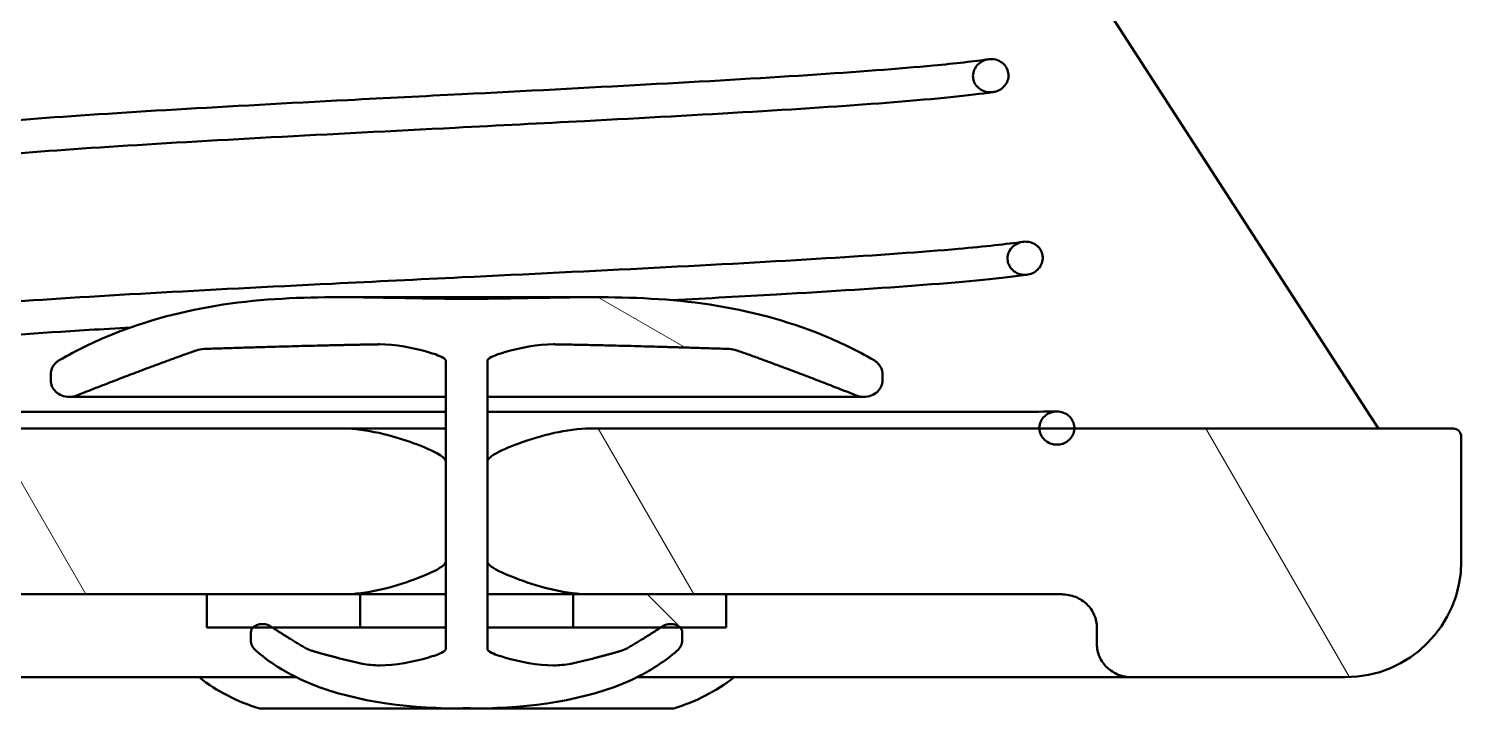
# Model space of a CAD drawing. Header units: millimetres. Extents: x -232 to 1390, y -69 to 653.
# Drawn here: x 451.97 to 460.62, y 104.88 to 108.98 of the extents above; entities that cross this region are included whole.
import ezdxf

# ---------------------------------------------------------------- set-up
doc = ezdxf.new("R2010")
doc.units = ezdxf.units.MM
doc.layers.add('Видимый контур (ГОСТ)', color=7, linetype='Continuous', lineweight=50)
doc.layers.add('Штриховка (ГОСТ)', color=7, linetype='Continuous', lineweight=18)

msp = doc.modelspace()

# ---------------------------------------------------------------- hatches: boundary and pattern name
at = {"layer": 'Штриховка (ГОСТ)'}
h = msp.add_hatch(dxfattribs=at)
h.set_pattern_fill('ANSI31', color=256, scale=25.4, angle=75.00018, style=0)
h.set_pattern_definition([(120.0002, (0, 0), (-2.749626, -1.587508), [])])
edge = h.paths.add_edge_path()
edge.add_spline(control_points=[(455.3609, 156.5663), (455.2223, 156.5663), (455.0612, 156.525), (454.8804, 156.4576), (454.8195, 156.4342), (454.7644, 156.3987), (454.7535, 156.3909), (454.745, 156.3795), (454.7432, 156.3764), (454.7414, 156.3714), (454.7409, 156.3686), (454.7409, 156.3663)], knot_values=[0.040851, 0.040851, 0.040851, 0.040851, 0.082434, 0.082434, 0.098742, 0.098742, 0.102103, 0.102103, 0.102998, 0.102998, 0.103698, 0.103698, 0.103698, 0.103698], degree=3, periodic=0)
edge.add_line((454.7409, 156.3663), (454.7409, 155.7663))
edge.add_spline(control_points=[(454.7409, 155.7663), (454.7409, 155.764), (454.7414, 155.7612), (454.7432, 155.7562), (454.745, 155.7531), (454.7535, 155.7417), (454.7644, 155.7339), (454.8195, 155.6984), (454.8804, 155.675), (455.0612, 155.6076), (455.2223, 155.5663), (455.3609, 155.5663)], knot_values=[-0.103698, -0.103698, -0.103698, -0.103698, -0.102998, -0.102998, -0.102103, -0.102103, -0.098742, -0.098742, -0.082434, -0.082434, -0.040851, -0.040851, -0.040851, -0.040851], degree=3, periodic=0)
edge.add_line((455.3609, 155.5663), (460.5655, 155.5663))
edge.add_ellipse((460.5655, 155.6163), major_axis=(0.05, 0), ratio=1, start_angle=270, end_angle=360)
edge.add_line((460.6155, 155.6163), (460.6155, 156.3663))
edge.add_ellipse((459.9155, 156.3663), major_axis=(0, 0.7), ratio=1, start_angle=270, end_angle=360)
edge.add_line((459.9155, 157.0663), (458.6271, 157.0663))
edge.add_spline(control_points=[(458.6271, 157.0663), (458.6009, 157.0663), (458.5699, 157.0603), (458.5218, 157.041), (458.4958, 157.0243), (458.4595, 156.989), (458.4424, 156.9644), (458.4231, 156.9191), (458.4172, 156.8906), (458.4172, 156.8663)], knot_values=[0.03029, 0.03029, 0.03029, 0.03029, 0.038164, 0.038164, 0.04587, 0.04587, 0.053351, 0.053351, 0.06064, 0.06064, 0.06064, 0.06064], degree=3, periodic=0)
edge.add_line((458.4172, 156.8663), (458.4172, 156.7663))
edge.add_spline(control_points=[(458.4172, 156.7663), (458.4172, 156.742), (458.4113, 156.7135), (458.392, 156.6683), (458.375, 156.6437), (458.3386, 156.6085), (458.3126, 156.5918), (458.2641, 156.5723), (458.2328, 156.5663), (458.2063, 156.5663)], knot_values=[0, 0, 0, 0, 0.007281, 0.007281, 0.014754, 0.014754, 0.022481, 0.022481, 0.030438, 0.030438, 0.030438, 0.030438], degree=3, periodic=0)
edge.add_line((458.2063, 156.5663), (455.3609, 156.5663))
edge = h.paths.add_edge_path()
edge.add_spline(control_points=[(454.7409, 105.7663), (454.7409, 105.764), (454.7414, 105.7612), (454.7432, 105.7562), (454.745, 105.7531), (454.7535, 105.7417), (454.7644, 105.7339), (454.8195, 105.6984), (454.8804, 105.675), (455.0612, 105.6076), (455.2223, 105.5663), (455.3609, 105.5663)], knot_values=[-0.103698, -0.103698, -0.103698, -0.103698, -0.102998, -0.102998, -0.102103, -0.102103, -0.098742, -0.098742, -0.082434, -0.082434, -0.040851, -0.040851, -0.040851, -0.040851], degree=3, periodic=0)
edge.add_line((455.3609, 105.5663), (456.1818, 105.5663))
edge.add_line((456.1818, 105.5663), (458.2062, 105.5663))
edge.add_spline(control_points=[(458.2062, 105.5663), (458.2328, 105.5663), (458.2641, 105.5603), (458.3126, 105.5408), (458.3386, 105.5241), (458.375, 105.4889), (458.392, 105.4643), (458.4113, 105.4191), (458.4172, 105.3906), (458.4172, 105.3663)], knot_values=[-0.030445, -0.030445, -0.030445, -0.030445, -0.022481, -0.022481, -0.014754, -0.014754, -0.007281, -0.007281, 0, 0, 0, 0], degree=3, periodic=0)
edge.add_line((458.4172, 105.3663), (458.4172, 105.2663))
edge.add_spline(control_points=[(458.4172, 105.2663), (458.4172, 105.2417), (458.4233, 105.2128), (458.4431, 105.1671), (458.4605, 105.1423), (458.4972, 105.1074), (458.5229, 105.0911), (458.5706, 105.0721), (458.6012, 105.0663), (458.6271, 105.0663)], knot_values=[0.06064, 0.06064, 0.06064, 0.06064, 0.068018, 0.068018, 0.075595, 0.075595, 0.083211, 0.083211, 0.090991, 0.090991, 0.090991, 0.090991], degree=3, periodic=0)
edge.add_line((458.6271, 105.0663), (459.9155, 105.0663))
edge.add_ellipse((459.9155, 105.7663), major_axis=(0.7, 0), ratio=1, start_angle=270, end_angle=360)
edge.add_line((460.6155, 105.7663), (460.6155, 106.5163))
edge.add_ellipse((460.5655, 106.5163), major_axis=(0, 0.05), ratio=1, start_angle=270, end_angle=360)
edge.add_line((460.5655, 106.5663), (458.2818, 106.5663))
edge.add_line((458.2818, 106.5663), (458.0701, 106.5663))
edge.add_line((458.0701, 106.5663), (455.3609, 106.5663))
edge.add_spline(control_points=[(455.3609, 106.5663), (455.2223, 106.5663), (455.0612, 106.525), (454.8804, 106.4576), (454.8195, 106.4342), (454.7644, 106.3987), (454.7535, 106.3909), (454.745, 106.3795), (454.7432, 106.3764), (454.7414, 106.3714), (454.7409, 106.3686), (454.7409, 106.3663)], knot_values=[0.040856, 0.040856, 0.040856, 0.040856, 0.082434, 0.082434, 0.098742, 0.098742, 0.102103, 0.102103, 0.102998, 0.102998, 0.103698, 0.103698, 0.103698, 0.103698], degree=3, periodic=0)
edge.add_line((454.7409, 106.3663), (454.7409, 105.7663))
edge = h.paths.add_edge_path()
edge.add_line((449.1155, 106.6163), (449.1155, 155.5163))
edge.add_ellipse((449.1655, 155.5163), major_axis=(0, 0.05), ratio=1, start_angle=0, end_angle=90, ccw=False)
edge.add_line((449.1655, 155.5663), (453.87, 155.5663))
edge.add_spline(control_points=[(453.87, 155.5663), (454.0086, 155.5663), (454.1697, 155.6076), (454.3506, 155.675), (454.4115, 155.6984), (454.4666, 155.7339), (454.4775, 155.7417), (454.486, 155.7531), (454.4878, 155.7562), (454.4896, 155.7612), (454.4901, 155.764), (454.4901, 155.7663)], knot_values=[0.040851, 0.040851, 0.040851, 0.040851, 0.082434, 0.082434, 0.098742, 0.098742, 0.102103, 0.102103, 0.102998, 0.102998, 0.103698, 0.103698, 0.103698, 0.103698], degree=3, periodic=0)
edge.add_line((454.4901, 155.7663), (454.4901, 156.3663))
edge.add_spline(control_points=[(454.4901, 156.3663), (454.4901, 156.3686), (454.4896, 156.3714), (454.4878, 156.3764), (454.486, 156.3795), (454.4775, 156.3909), (454.4666, 156.3987), (454.4115, 156.4342), (454.3506, 156.4576), (454.1697, 156.525), (454.0086, 156.5663), (453.87, 156.5663)], knot_values=[-0.103698, -0.103698, -0.103698, -0.103698, -0.102998, -0.102998, -0.102103, -0.102103, -0.098742, -0.098742, -0.082434, -0.082434, -0.040851, -0.040851, -0.040851, -0.040851], degree=3, periodic=0)
edge.add_line((453.87, 156.5663), (451.0248, 156.5663))
edge.add_spline(control_points=[(451.0248, 156.5663), (450.9982, 156.5663), (450.9669, 156.5723), (450.9184, 156.5918), (450.8924, 156.6085), (450.856, 156.6437), (450.8389, 156.6683), (450.8196, 156.7135), (450.8137, 156.742), (450.8137, 156.7663)], knot_values=[-0.030447, -0.030447, -0.030447, -0.030447, -0.022481, -0.022481, -0.014754, -0.014754, -0.007281, -0.007281, 0, 0, 0, 0], degree=3, periodic=0)
edge.add_line((450.8137, 156.7663), (450.8137, 156.8663))
edge.add_spline(control_points=[(450.8137, 156.8663), (450.8137, 156.8906), (450.8078, 156.9191), (450.7885, 156.9644), (450.7715, 156.989), (450.7351, 157.0243), (450.7092, 157.041), (450.661, 157.0603), (450.6301, 157.0663), (450.6038, 157.0663)], knot_values=[0.06064, 0.06064, 0.06064, 0.06064, 0.067928, 0.067928, 0.07541, 0.07541, 0.083116, 0.083116, 0.090991, 0.090991, 0.090991, 0.090991], degree=3, periodic=0)
edge.add_line((450.6038, 157.0663), (448.3155, 157.0663))
edge.add_ellipse((448.3155, 156.3663), major_axis=(-0.7, 0), ratio=1, start_angle=270, end_angle=360)
edge.add_line((447.6155, 156.3663), (447.6155, 105.7663))
edge.add_ellipse((448.3155, 105.7663), major_axis=(0, -0.7), ratio=1, start_angle=270, end_angle=360)
edge.add_line((448.3155, 105.0663), (450.6038, 105.0663))
edge.add_spline(control_points=[(450.6038, 105.0663), (450.6298, 105.0663), (450.6603, 105.0721), (450.708, 105.0911), (450.7338, 105.1074), (450.7705, 105.1423), (450.7879, 105.1671), (450.8077, 105.2128), (450.8137, 105.2417), (450.8137, 105.2663)], knot_values=[0.030289, 0.030289, 0.030289, 0.030289, 0.038069, 0.038069, 0.045685, 0.045685, 0.053262, 0.053262, 0.06064, 0.06064, 0.06064, 0.06064], degree=3, periodic=0)
edge.add_line((450.8137, 105.2663), (450.8137, 105.3663))
edge.add_spline(control_points=[(450.8137, 105.3663), (450.8137, 105.3906), (450.8196, 105.4191), (450.8389, 105.4643), (450.856, 105.4889), (450.8924, 105.5241), (450.9184, 105.5408), (450.9669, 105.5603), (450.9982, 105.5663), (451.0247, 105.5663)], knot_values=[0, 0, 0, 0, 0.007281, 0.007281, 0.014754, 0.014754, 0.022481, 0.022481, 0.030441, 0.030441, 0.030441, 0.030441], degree=3, periodic=0)
edge.add_line((451.0247, 105.5663), (453.0492, 105.5663))
edge.add_line((453.0492, 105.5663), (453.8701, 105.5663))
edge.add_spline(control_points=[(453.8701, 105.5663), (454.0087, 105.5663), (454.1698, 105.6076), (454.3506, 105.675), (454.4115, 105.6984), (454.4666, 105.7339), (454.4775, 105.7417), (454.486, 105.7531), (454.4878, 105.7562), (454.4896, 105.7612), (454.4901, 105.764), (454.4901, 105.7663)], knot_values=[0.040856, 0.040856, 0.040856, 0.040856, 0.082434, 0.082434, 0.098742, 0.098742, 0.102103, 0.102103, 0.102998, 0.102998, 0.103698, 0.103698, 0.103698, 0.103698], degree=3, periodic=0)
edge.add_line((454.4901, 105.7663), (454.4901, 106.3663))
edge.add_spline(control_points=[(454.4901, 106.3663), (454.4901, 106.3686), (454.4896, 106.3714), (454.4878, 106.3764), (454.486, 106.3795), (454.4775, 106.3909), (454.4666, 106.3987), (454.4115, 106.4342), (454.3506, 106.4576), (454.1697, 106.525), (454.0086, 106.5663), (453.87, 106.5663)], knot_values=[-0.103698, -0.103698, -0.103698, -0.103698, -0.102998, -0.102998, -0.102103, -0.102103, -0.098742, -0.098742, -0.082434, -0.082434, -0.040851, -0.040851, -0.040851, -0.040851], degree=3, periodic=0)
edge.add_line((453.87, 106.5663), (451.16, 106.5663))
edge.add_line((451.16, 106.5663), (450.9482, 106.5663))
edge.add_line((450.9482, 106.5663), (449.1655, 106.5663))
edge.add_ellipse((449.1655, 106.6163), major_axis=(-0.05, 0), ratio=1, start_angle=0, end_angle=90, ccw=False)
h = msp.add_hatch(dxfattribs=at)
h.set_pattern_fill('ANSI31', color=256, scale=25.4, style=0)
h.set_pattern_definition([(45, (0, 0), (-2.245064, 2.245064), [])])
edge = h.paths.add_edge_path()
edge.add_spline(control_points=[(458.1761, 106.6695), (458.164, 106.6694), (458.1518, 106.6673), (458.129, 106.6594), (458.1181, 106.6536), (458.0974, 106.6377), (458.0893, 106.6279), (458.0769, 106.6065), (458.0727, 106.5942), (458.0702, 106.5765), (458.0699, 106.5714), (458.0701, 106.5663)], knot_values=[-0.032643, -0.032643, -0.032643, -0.032643, -0.029372, -0.029372, -0.026128, -0.026128, -0.022325, -0.022325, -0.018278, -0.018278, -0.016659, -0.016659, -0.016659, -0.016659], degree=3, periodic=0)
edge.add_spline(control_points=[(458.0701, 106.5663), (458.0702, 106.56), (458.071, 106.5537), (458.0753, 106.5352), (458.0809, 106.5236), (458.0961, 106.5025), (458.1062, 106.493), (458.1293, 106.4784), (458.1422, 106.4735), (458.1631, 106.47), (458.1696, 106.4695), (458.1761, 106.4695)], knot_values=[-0.016659, -0.016659, -0.016659, -0.016659, -0.014646, -0.014646, -0.010639, -0.010639, -0.006354, -0.006354, -0.001946, -0.001946, 0, 0, 0, 0], degree=3, periodic=0)
edge.add_spline(control_points=[(458.1761, 106.4695), (458.1768, 106.4695), (458.1775, 106.4695), (458.1782, 106.4695)], knot_values=[-0.027505, -0.027505, -0.027505, -0.027505, -0.027376, -0.027376, -0.027376, -0.027376], degree=3, periodic=0)
edge.add_spline(control_points=[(458.1782, 106.4695), (458.1893, 106.4697), (458.2005, 106.4715), (458.2248, 106.4795), (458.2348, 106.4857), (458.2526, 106.4994), (458.2616, 106.5095), (458.2738, 106.53), (458.2786, 106.5411), (458.2813, 106.5583), (458.2816, 106.5623), (458.2818, 106.5663)], knot_values=[-0.027376, -0.027376, -0.027376, -0.027376, -0.025268, -0.025268, -0.022561, -0.022561, -0.018637, -0.018637, -0.015519, -0.015519, -0.014583, -0.014583, -0.014583, -0.014583], degree=3, periodic=0)
edge.add_spline(control_points=[(458.2818, 106.5663), (458.282, 106.575), (458.281, 106.5836), (458.2761, 106.604), (458.271, 106.6155), (458.2553, 106.6376), (458.245, 106.6462), (458.2231, 106.66), (458.2095, 106.6652), (458.189, 106.6689), (458.1826, 106.6695), (458.1761, 106.6695)], knot_values=[-0.014583, -0.014583, -0.014583, -0.014583, -0.01256, -0.01256, -0.009686, -0.009686, -0.006225, -0.006225, -0.001939, -0.001939, 0, 0, 0, 0], degree=3, periodic=0)
edge = h.paths.add_edge_path()
edge.add_spline(control_points=[(451.3739, 108.3727), (451.3654, 108.3726), (451.357, 108.3714), (451.3407, 108.3674), (451.3327, 108.3644), (451.3133, 108.3549), (451.3024, 108.3471), (451.2828, 108.3262), (451.2766, 108.3142), (451.2685, 108.2925), (451.2664, 108.2802), (451.2668, 108.2581), (451.2686, 108.2462), (451.2797, 108.2212), (451.2876, 108.2103), (451.3036, 108.1951), (451.3144, 108.1863), (451.344, 108.1747), (451.359, 108.1722), (451.3738, 108.1725)], knot_values=[-0.061966, -0.061966, -0.061966, -0.061966, -0.057078, -0.057078, -0.052197, -0.052197, -0.044566, -0.044566, -0.035567, -0.035567, -0.025425, -0.025425, -0.017217, -0.017217, -0.009563, -0.009563, -0.004455, -0.004455, 0, 0, 0, 0], degree=3, periodic=0)
edge.add_spline(control_points=[(451.3738, 108.1725), (451.3823, 108.1727), (451.3907, 108.1737), (451.407, 108.1775), (451.415, 108.1803), (451.4355, 108.1904), (451.4472, 108.1994), (451.4649, 108.2195), (451.4715, 108.2303), (451.4812, 108.256), (451.4819, 108.2682), (451.4811, 108.2897), (451.4782, 108.3021), (451.4693, 108.3217), (451.4629, 108.3329), (451.4407, 108.3535), (451.4281, 108.3609), (451.4017, 108.3706), (451.3878, 108.373), (451.3739, 108.3727)], knot_values=[-0.038736, -0.038736, -0.038736, -0.038736, -0.036021, -0.036021, -0.033331, -0.033331, -0.028726, -0.028726, -0.024757, -0.024757, -0.019925, -0.019925, -0.013285, -0.013285, -0.008437, -0.008437, -0.004164, -0.004164, 0, 0, 0, 0], degree=3, periodic=0)
edge = h.paths.add_edge_path()
edge.add_spline(control_points=[(451.5841, 109.4816), (451.5755, 109.4814), (451.5668, 109.4802), (451.5501, 109.4759), (451.5419, 109.4729), (451.5224, 109.4632), (451.5114, 109.4552), (451.4918, 109.4342), (451.4857, 109.4222), (451.4778, 109.4007), (451.4757, 109.3885), (451.4761, 109.3667), (451.4778, 109.355), (451.489, 109.33), (451.4969, 109.3191), (451.5132, 109.3037), (451.5241, 109.295), (451.5538, 109.2834), (451.569, 109.281), (451.5841, 109.2813)], knot_values=[-0.060122, -0.060122, -0.060122, -0.060122, -0.0553, -0.0553, -0.050488, -0.050488, -0.043114, -0.043114, -0.034419, -0.034419, -0.024592, -0.024592, -0.016793, -0.016793, -0.009589, -0.009589, -0.004519, -0.004519, 0, 0, 0, 0], degree=3, periodic=0)
edge.add_spline(control_points=[(451.5841, 109.2813), (451.5927, 109.2815), (451.6013, 109.2826), (451.618, 109.2865), (451.6261, 109.2894), (451.6468, 109.2997), (451.6586, 109.3088), (451.6763, 109.329), (451.6829, 109.3397), (451.6925, 109.3653), (451.6932, 109.3774), (451.6924, 109.3988), (451.6895, 109.411), (451.6806, 109.4305), (451.6743, 109.4417), (451.6519, 109.4623), (451.6392, 109.4697), (451.6125, 109.4794), (451.5982, 109.4818), (451.5841, 109.4816)], knot_values=[-0.039078, -0.039078, -0.039078, -0.039078, -0.036281, -0.036281, -0.033514, -0.033514, -0.028848, -0.028848, -0.024871, -0.024871, -0.020044, -0.020044, -0.013398, -0.013398, -0.008541, -0.008541, -0.004239, -0.004239, 0, 0, 0, 0], degree=3, periodic=0)
edge = h.paths.add_edge_path()
edge.add_spline(control_points=[(452.163, 112.4664), (452.1538, 112.4664), (452.1446, 112.4653), (452.1269, 112.4612), (452.1182, 112.4582), (452.0983, 112.4487), (452.0874, 112.4411), (452.0668, 112.4198), (452.061, 112.4079), (452.0536, 112.389), (452.0513, 112.3772), (452.0514, 112.3561), (452.0528, 112.3445), (452.0635, 112.3191), (452.0713, 112.308), (452.0898, 112.2898), (452.1014, 112.2815), (452.1305, 112.2693), (452.1468, 112.2664), (452.163, 112.2664)], knot_values=[-0.040345, -0.040345, -0.040345, -0.040345, -0.037683, -0.037683, -0.035049, -0.035049, -0.031267, -0.031267, -0.026431, -0.026431, -0.019678, -0.019678, -0.014407, -0.014407, -0.009477, -0.009477, -0.004836, -0.004836, 0, 0, 0, 0], degree=3, periodic=0)
edge.add_spline(control_points=[(452.163, 112.2664), (452.1722, 112.2664), (452.1815, 112.2674), (452.2023, 112.2719), (452.211, 112.2756), (452.2292, 112.2844), (452.241, 112.2931), (452.2586, 112.3125), (452.2652, 112.3226), (452.2748, 112.3467), (452.2758, 112.3582), (452.2755, 112.3794), (452.2727, 112.3916), (452.2642, 112.411), (452.2579, 112.4226), (452.2348, 112.4445), (452.2215, 112.4526), (452.1933, 112.4634), (452.1781, 112.4664), (452.163, 112.4664)], knot_values=[-0.039318, -0.039318, -0.039318, -0.039318, -0.037695, -0.037695, -0.035574, -0.035574, -0.030455, -0.030455, -0.026199, -0.026199, -0.021146, -0.021146, -0.014117, -0.014117, -0.009083, -0.009083, -0.004531, -0.004531, 0, 0, 0, 0], degree=3, periodic=0)
h = msp.add_hatch(dxfattribs=at)
h.set_pattern_fill('ANSI31', color=256, scale=25.4, angle=105.00025, style=0)
h.set_pattern_definition([(150.00025, (0, 0), (-1.587488, -2.749637), [])])
edge = h.paths.add_edge_path()
edge.add_spline(control_points=[(455.5871, 105.2423), (455.575, 105.2352), (455.5612, 105.2296), (455.5475, 105.2254), (455.5463, 105.225), (455.5451, 105.2247)], knot_values=[0.00871, 0.00871, 0.00871, 0.00871, 0.012622, 0.012622, 0.013003, 0.013003, 0.013003, 0.013003], degree=3, periodic=0)
edge.add_spline(control_points=[(455.5451, 105.2247), (455.3864, 105.1788), (455.2439, 105.1478)], knot_values=[0, 0, 0, 0.031083, 0.031083, 0.031083], weights=[1, 1.005265, 1], degree=2, periodic=0)
edge.add_spline(control_points=[(455.2439, 105.1478), (455.2109, 105.1406), (455.173, 105.1379), (455.0465, 105.1379), (454.9355, 105.1589), (454.8165, 105.1941), (454.782, 105.2041), (454.7519, 105.2225), (454.7468, 105.2261), (454.7428, 105.2315), (454.7419, 105.233), (454.7411, 105.2354), (454.7409, 105.2367), (454.7409, 105.2379)], knot_values=[0.014981, 0.014981, 0.014981, 0.014981, 0.024704, 0.024704, 0.052939, 0.052939, 0.061923, 0.061923, 0.063509, 0.063509, 0.063934, 0.063934, 0.064272, 0.064272, 0.064272, 0.064272], degree=3, periodic=0)
edge.add_line((454.7409, 105.2379), (454.7409, 105.7661))
edge.add_line((454.7409, 105.7661), (454.7409, 106.3665))
edge.add_line((454.7409, 106.3665), (454.7409, 106.9743))
edge.add_spline(control_points=[(454.7409, 106.9743), (454.7409, 106.9754), (454.7411, 106.9767), (454.7419, 106.9792), (454.7428, 106.9806), (454.7468, 106.986), (454.7519, 106.9897), (454.782, 107.008), (454.8165, 107.018), (454.9355, 107.0533), (455.0465, 107.0743), (455.1441, 107.0743), (455.1477, 107.0743), (455.1513, 107.0742)], knot_values=[-0.064272, -0.064272, -0.064272, -0.064272, -0.063934, -0.063934, -0.063509, -0.063509, -0.061923, -0.061923, -0.052939, -0.052939, -0.024704, -0.024704, -0.02365, -0.02365, -0.02365, -0.02365], degree=3, periodic=0)
edge.add_spline(control_points=[(455.1513, 107.0742), (455.5726, 107.0672), (456.1989, 107.0465)], knot_values=[0.275882, 0.275882, 0.275882, 0.376958, 0.376958, 0.376958], weights=[1.389695, 1.305909, 1.108421], degree=2, periodic=0)
edge.add_spline(control_points=[(456.1989, 107.0465), (456.2141, 107.046), (456.2311, 107.0428), (456.2451, 107.0379)], knot_values=[0.051373, 0.051373, 0.051373, 0.051373, 0.055785, 0.055785, 0.055785, 0.055785], degree=3, periodic=0)
edge.add_spline(control_points=[(456.2451, 107.0379), (456.5589, 106.9267), (456.966, 106.7663)], knot_values=[0, 0, 0, 0.077044, 0.077044, 0.077044], weights=[1, 1.011929, 1], degree=2, periodic=0)
edge.add_spline(control_points=[(456.966, 106.7663), (456.9663, 106.7662), (456.9666, 106.7661), (456.9804, 106.7608), (456.9975, 106.7576), (457.0264, 106.7576), (457.0434, 106.7607), (457.0694, 106.7708), (457.0833, 106.7793), (457.1023, 106.7971), (457.1112, 106.8094), (457.1211, 106.8318), (457.1241, 106.8457), (457.1241, 106.8576)], knot_values=[-0.020163, -0.020163, -0.020163, -0.020163, -0.020067, -0.020067, -0.015726, -0.015726, -0.011405, -0.011405, -0.007349, -0.007349, -0.00357, -0.00357, 0, 0, 0, 0], degree=3, periodic=0)
edge.add_line((457.1241, 106.8576), (457.1241, 106.894))
edge.add_spline(control_points=[(457.1241, 106.894), (457.1241, 106.9062), (457.1209, 106.9206), (457.1105, 106.9435), (457.1011, 106.956), (457.0861, 106.9694), (457.0797, 106.9741), (457.073, 106.9779)], knot_values=[0, 0, 0, 0, 0.003675, 0.003675, 0.007576, 0.007576, 0.009713, 0.009713, 0.009713, 0.009713], degree=3, periodic=0)
edge.add_spline(control_points=[(457.073, 106.9779), (456.9671, 107.039), (456.8583, 107.0911), (456.5507, 107.2159), (456.3194, 107.2783), (455.8469, 107.3494), (455.6057, 107.3588), (455.3124, 107.3588), (455.2234, 107.3576), (454.9824, 107.3532), (454.7823, 107.3487), (454.4487, 107.3487), (454.2485, 107.3532), (454.0076, 107.3576), (453.9186, 107.3588), (453.6252, 107.3588), (453.3841, 107.3494), (452.9115, 107.2783), (452.6802, 107.2159), (452.3726, 107.0911), (452.2638, 107.039), (452.158, 106.9779)], knot_values=[0.695036, 0.695036, 0.695036, 0.695036, 0.728859, 0.728859, 0.794625, 0.794625, 0.86039, 0.86039, 0.882639, 0.882639, 0.932685, 0.932685, 0.982731, 0.982731, 1.00498, 1.00498, 1.070746, 1.070746, 1.136511, 1.136511, 1.170335, 1.170335, 1.170335, 1.170335], degree=3, periodic=0)
edge.add_spline(control_points=[(452.158, 106.9779), (452.1513, 106.9741), (452.1449, 106.9694), (452.1299, 106.956), (452.1205, 106.9435), (452.11, 106.9206), (452.1069, 106.9062), (452.1069, 106.894)], knot_values=[-0.009713, -0.009713, -0.009713, -0.009713, -0.007576, -0.007576, -0.003675, -0.003675, 0, 0, 0, 0], degree=3, periodic=0)
edge.add_line((452.1069, 106.894), (452.1069, 106.8576))
edge.add_spline(control_points=[(452.1069, 106.8576), (452.1069, 106.8457), (452.1099, 106.8318), (452.1197, 106.8094), (452.1286, 106.7971), (452.1477, 106.7793), (452.1615, 106.7708), (452.1876, 106.7607), (452.2046, 106.7576), (452.2335, 106.7576), (452.2505, 106.7608), (452.2643, 106.7661), (452.2646, 106.7662), (452.2649, 106.7663)], knot_values=[0, 0, 0, 0, 0.00357, 0.00357, 0.007349, 0.007349, 0.011405, 0.011405, 0.015726, 0.015726, 0.020067, 0.020067, 0.020163, 0.020163, 0.020163, 0.020163], degree=3, periodic=0)
edge.add_spline(control_points=[(452.2649, 106.7663), (452.6721, 106.9267), (452.9859, 107.0379)], knot_values=[0, 0, 0, 0.077044, 0.077044, 0.077044], weights=[1, 1.011929, 1], degree=2, periodic=0)
edge.add_spline(control_points=[(452.9859, 107.0379), (452.9999, 107.0428), (453.0169, 107.046), (453.0321, 107.0465)], knot_values=[0.01183, 0.01183, 0.01183, 0.01183, 0.016241, 0.016241, 0.016241, 0.016241], degree=3, periodic=0)
edge.add_spline(control_points=[(453.0321, 107.0465), (453.6584, 107.0672), (454.0797, 107.0742)], knot_values=[0.025843, 0.025843, 0.025843, 0.126919, 0.126919, 0.126919], weights=[1.108421, 1.305909, 1.389695], degree=2, periodic=0)
edge.add_spline(control_points=[(454.0797, 107.0742), (454.0833, 107.0743), (454.0869, 107.0743), (454.1845, 107.0743), (454.2955, 107.0533), (454.4144, 107.018), (454.4489, 107.008), (454.479, 106.9897), (454.4842, 106.986), (454.4882, 106.9806), (454.489, 106.9792), (454.4899, 106.9767), (454.4901, 106.9754), (454.4901, 106.9743)], knot_values=[0.02365, 0.02365, 0.02365, 0.02365, 0.024704, 0.024704, 0.052939, 0.052939, 0.061923, 0.061923, 0.063509, 0.063509, 0.063934, 0.063934, 0.064272, 0.064272, 0.064272, 0.064272], degree=3, periodic=0)
edge.add_line((454.4901, 106.9743), (454.4901, 106.3664))
edge.add_line((454.4901, 106.3664), (454.4901, 105.7672))
edge.add_line((454.4901, 105.7672), (454.4901, 105.2379))
edge.add_spline(control_points=[(454.4901, 105.2379), (454.4901, 105.2367), (454.4899, 105.2354), (454.489, 105.233), (454.4882, 105.2315), (454.4842, 105.2261), (454.479, 105.2225), (454.4489, 105.2041), (454.4144, 105.1941), (454.2955, 105.1589), (454.1845, 105.1379), (454.058, 105.1379), (454.02, 105.1406), (453.987, 105.1478)], knot_values=[-0.064272, -0.064272, -0.064272, -0.064272, -0.063934, -0.063934, -0.063509, -0.063509, -0.061923, -0.061923, -0.052939, -0.052939, -0.024704, -0.024704, -0.014981, -0.014981, -0.014981, -0.014981], degree=3, periodic=0)
edge.add_spline(control_points=[(453.987, 105.1478), (453.8446, 105.1788), (453.6859, 105.2247)], knot_values=[0, 0, 0, 0.031083, 0.031083, 0.031083], weights=[1, 1.005265, 1], degree=2, periodic=0)
edge.add_spline(control_points=[(453.6859, 105.2247), (453.6846, 105.225), (453.6834, 105.2254), (453.6697, 105.2296), (453.6559, 105.2352), (453.6439, 105.2423)], knot_values=[0.071217, 0.071217, 0.071217, 0.071217, 0.071598, 0.071598, 0.07551, 0.07551, 0.07551, 0.07551], degree=3, periodic=0)
edge.add_spline(control_points=[(453.6439, 105.2423), (453.548, 105.2985), (453.4443, 105.3663)], knot_values=[0, 0, 0, 0.023566, 0.023566, 0.023566], weights=[1, 1.001942, 1.000185], degree=2, periodic=0)
edge.add_spline(control_points=[(453.4443, 105.3663), (453.4391, 105.3697), (453.4339, 105.3731)], knot_values=[0.023566, 0.023566, 0.023566, 0.024741, 0.024741, 0.024741], weights=[1.000185, 1.000097, 1], degree=2, periodic=0)
edge.add_spline(control_points=[(453.4339, 105.3731), (453.4281, 105.3769), (453.4213, 105.38), (453.4058, 105.3851), (453.3942, 105.3869), (453.3746, 105.3869), (453.3632, 105.3852), (453.3463, 105.3794), (453.3377, 105.375), (453.3301, 105.3688), (453.3288, 105.3676), (453.3275, 105.3663)], knot_values=[-0.013855, -0.013855, -0.013855, -0.013855, -0.011911, -0.011911, -0.008962, -0.008962, -0.006055, -0.006055, -0.00363, -0.00363, -0.003118, -0.003118, -0.003118, -0.003118], degree=3, periodic=0)
edge.add_spline(control_points=[(453.3275, 105.3663), (453.3239, 105.3626), (453.3205, 105.3582), (453.3159, 105.3489), (453.3142, 105.3424), (453.3142, 105.3369)], knot_values=[-0.003118, -0.003118, -0.003118, -0.003118, -0.001658, -0.001658, 0, 0, 0, 0], degree=3, periodic=0)
edge.add_line((453.3142, 105.3369), (453.3142, 105.2888))
edge.add_spline(control_points=[(453.3142, 105.2888), (453.3142, 105.2778), (453.3175, 105.265), (453.3278, 105.2441), (453.337, 105.2329), (453.3465, 105.2248)], knot_values=[0, 0, 0, 0, 0.003306, 0.003306, 0.006977, 0.006977, 0.006977, 0.006977], degree=3, periodic=0)
edge.add_spline(control_points=[(453.3465, 105.2248), (453.4154, 105.1658), (453.4945, 105.1144), (453.8338, 104.9377), (454.1795, 104.8878), (454.4901, 104.8786)], knot_values=[-0.127046, -0.127046, -0.127046, -0.127046, -0.101938, -0.101938, -0.012281, -0.012281, -0.012281, -0.012281], degree=3, periodic=0)
edge.add_spline(control_points=[(454.4901, 104.8786), (454.5016, 104.8786), (454.5154, 104.8786), (454.5546, 104.8786), (454.5878, 104.8787), (454.6432, 104.8787), (454.6764, 104.8786), (454.7156, 104.8786), (454.7294, 104.8786), (454.7409, 104.8786)], knot_values=[0.145147, 0.145147, 0.145147, 0.145147, 0.148595, 0.148595, 0.156901, 0.156901, 0.165207, 0.165207, 0.168655, 0.168655, 0.168655, 0.168655], degree=3, periodic=0)
edge.add_spline(control_points=[(454.7409, 104.8786), (455.0515, 104.8878), (455.3972, 104.9377), (455.7365, 105.1144), (455.8156, 105.1658), (455.8844, 105.2248)], knot_values=[0.012281, 0.012281, 0.012281, 0.012281, 0.101938, 0.101938, 0.127046, 0.127046, 0.127046, 0.127046], degree=3, periodic=0)
edge.add_spline(control_points=[(455.8844, 105.2248), (455.8939, 105.2329), (455.9032, 105.2441), (455.9135, 105.265), (455.9167, 105.2778), (455.9167, 105.2888)], knot_values=[-0.006977, -0.006977, -0.006977, -0.006977, -0.003306, -0.003306, 0, 0, 0, 0], degree=3, periodic=0)
edge.add_line((455.9167, 105.2888), (455.9167, 105.3369))
edge.add_spline(control_points=[(455.9167, 105.3369), (455.9167, 105.3424), (455.9151, 105.3489), (455.9105, 105.3582), (455.9071, 105.3626), (455.9034, 105.3663)], knot_values=[0, 0, 0, 0, 0.001658, 0.001658, 0.003118, 0.003118, 0.003118, 0.003118], degree=3, periodic=0)
edge.add_spline(control_points=[(455.9034, 105.3663), (455.9022, 105.3676), (455.9008, 105.3688), (455.8933, 105.375), (455.8846, 105.3794), (455.8678, 105.3852), (455.8563, 105.3869), (455.8368, 105.3869), (455.8251, 105.3851), (455.8097, 105.38), (455.8029, 105.3769), (455.7971, 105.3731)], knot_values=[0.003118, 0.003118, 0.003118, 0.003118, 0.00363, 0.00363, 0.006055, 0.006055, 0.008962, 0.008962, 0.011911, 0.011911, 0.013855, 0.013855, 0.013855, 0.013855], degree=3, periodic=0)
edge.add_spline(control_points=[(455.7971, 105.3731), (455.7919, 105.3697), (455.7867, 105.3663)], knot_values=[0, 0, 0, 0.001175, 0.001175, 0.001175], weights=[1, 1.000097, 1.000185], degree=2, periodic=0)
edge.add_spline(control_points=[(455.7867, 105.3663), (455.6829, 105.2985), (455.5871, 105.2423)], knot_values=[0.001175, 0.001175, 0.001175, 0.024741, 0.024741, 0.024741], weights=[1.000185, 1.001942, 1], degree=2, periodic=0)
h = msp.add_hatch(dxfattribs=at)
h.set_pattern_fill('ANSI31', color=256, scale=25.4, angle=90.00021, style=0)
h.set_pattern_definition([(135.0002, (0, 0), (-2.245056, -2.245072), [])])
h.paths.add_polyline_path([(456.1818, 105.3663), (456.1818, 105.5663), (455.3609, 105.5663), (455.2583, 105.5663), (455.2583, 105.3663), (455.7867, 105.3663), (455.9035, 105.3663)])
h.paths.add_polyline_path([(453.0492, 105.5663), (453.0492, 105.3663), (453.3275, 105.3663), (453.4443, 105.3663), (453.9727, 105.3663), (453.9727, 105.5663), (453.8701, 105.5663)])

# ---------------------------------------------------------------- linework, layer by layer
at = {"layer": 'Видимый контур (ГОСТ)'}
for p, q in [((460.0656, 106.6435), (457.3776, 110.7975)), ((455.3865, 107.3588), (453.8444, 107.3588)), ((454.4901, 106.9743), (454.4901, 105.2379)), ((454.7409, 105.2379), (454.7409, 106.9743)), ((452.1069, 106.894), (452.1069, 106.8576)), ((457.1241, 106.8576), (457.1241, 106.894)), ((452.219, 106.7576), (454.4901, 106.7576)), ((454.7409, 106.7576), (457.012, 106.7576)), ((460.1155, 106.5663), (460.0656, 106.6435)), ((453.87, 106.5663), (449.1655, 106.5663)), ((453.87, 106.5663), (454.4901, 106.5663)), ((460.5655, 106.5663), (455.3609, 106.5663)), ((460.6155, 105.7663), (460.6155, 106.5163)), ((454.4901, 105.7663), (454.4901, 106.3663)), ((454.7409, 106.3663), (454.7409, 105.7663)), ((451.0247, 105.5663), (453.8701, 105.5663)), ((453.0492, 105.5663), (453.0492, 105.3663)), ((453.9727, 105.5663), (453.0492, 105.5663)), ((453.9727, 105.3663), (453.9727, 105.5663)), ((453.9727, 105.5663), (454.4901, 105.5663)), ((454.7409, 105.5663), (455.2583, 105.5663)), ((456.1818, 105.5663), (455.2583, 105.5663)), ((455.2583, 105.5663), (455.2583, 105.3663)), ((455.3609, 105.5663), (458.2062, 105.5663)), ((456.1818, 105.3663), (456.1818, 105.5663)), ((453.0492, 105.3663), (453.9727, 105.3663)), ((454.4901, 105.3663), (453.9727, 105.3663)), ((455.2583, 105.3663), (454.7409, 105.3663)), ((455.2583, 105.3663), (456.1818, 105.3663)), ((458.4172, 105.3663), (458.4172, 105.2663)), ((453.3142, 105.3369), (453.3142, 105.2888)), ((455.9167, 105.2888), (455.9167, 105.3369)), ((450.6038, 105.0663), (453.5873, 105.0663)), ((455.6437, 105.0663), (458.6271, 105.0663)), ((458.6271, 105.0663), (459.9155, 105.0663)), ((453.3655, 104.8786), (454.4901, 104.8786)), ((454.4901, 104.8786), (454.7409, 104.8786)), ((454.7409, 104.8786), (455.8655, 104.8786))]:
    msp.add_line(p, q, dxfattribs=at)
for centre, radius, start, end in [((460.5655, 106.5163), 0.05, 0, 90), ((459.9155, 105.7663), 0.7, 270, 0), ((453.6728, 105.9201), 1.0859, 231.83766, 253.56159), ((455.5582, 105.9201), 1.0859, 286.43841, 308.16234)]:
    msp.add_arc(centre, radius, start, end, dxfattribs=at)
for points, knots in [([(454.5867, 108.583), (454.9619, 108.6022), (455.342, 108.6217), (456.0463, 108.66), (456.3807, 108.6793), (456.9673, 108.7174), (457.2262, 108.7369), (457.565, 108.7686), (457.6782, 108.7813), (457.7637, 108.7937)], [0, 0, 0, 0, 0.1126988, 0.1126988, 0.2238404, 0.2238404, 0.3355143, 0.3355143, 0.4093406, 0.4093406, 0.4093406, 0.4093406]), ([(457.7773, 108.7948), (457.7647, 108.7946), (457.752, 108.7921), (457.7284, 108.7834), (457.7172, 108.7771), (457.697, 108.7608), (457.6886, 108.7507), (457.6761, 108.7279), (457.6721, 108.7155), (457.6695, 108.6926), (457.6698, 108.6812), (457.6759, 108.6574), (457.6816, 108.6461), (457.6971, 108.6256), (457.7072, 108.6165), (457.7306, 108.6025), (457.7437, 108.5979), (457.7646, 108.5948), (457.771, 108.5944), (457.7774, 108.5946)], [-0.03768857, -0.03768857, -0.03768857, -0.03768857, -0.03294581, -0.03294581, -0.02823261, -0.02823261, -0.02322335, -0.02322335, -0.01844527, -0.01844527, -0.01455782, -0.01455782, -0.01059612, -0.01059612, -0.00634207, -0.00634207, -0.00191124, -0.00191124, 0, 0, 0, 0]), ([(457.7774, 108.5946), (457.7896, 108.5948), (457.802, 108.5969), (457.8278, 108.6059), (457.838, 108.6127), (457.8558, 108.627), (457.8648, 108.6374), (457.8769, 108.6586), (457.8814, 108.6698), (457.885, 108.6955), (457.8841, 108.7084), (457.8778, 108.7323), (457.8726, 108.7433), (457.8567, 108.7648), (457.8463, 108.7731), (457.8243, 108.7863), (457.8105, 108.7913), (457.79, 108.7945), (457.7837, 108.7949), (457.7773, 108.7948)], [-0.02698975, -0.02698975, -0.02698975, -0.02698975, -0.02485195, -0.02485195, -0.02222958, -0.02222958, -0.01841851, -0.01841851, -0.01534211, -0.01534211, -0.012401, -0.012401, -0.009611, -0.009611, -0.00621632, -0.00621632, -0.00190278, -0.00190278, 0, 0, 0, 0]), ([(451.3609, 108.3717), (451.5099, 108.3923), (451.7228, 108.4127), (452.2347, 108.4522), (452.5366, 108.4717), (453.185, 108.5098), (453.5386, 108.5289), (454.1254, 108.5594), (454.3566, 108.5713), (454.5867, 108.583)], [0, 0, 0, 0, 0.1192026, 0.1192026, 0.2330863, 0.2330863, 0.3437698, 0.3437698, 0.4128775, 0.4128775, 0.4128775, 0.4128775]), ([(457.7923, 108.5958), (457.6505, 108.5752), (457.446, 108.555), (456.9524, 108.5158), (456.66, 108.4963), (456.0275, 108.4585), (455.6815, 108.4396), (455.0715, 108.4076), (454.8077, 108.3941), (454.546, 108.3807)], [0, 0, 0, 0, 0.1161116, 0.1161116, 0.2278633, 0.2278633, 0.3368962, 0.3368962, 0.4155077, 0.4155077, 0.4155077, 0.4155077]), ([(454.546, 108.3807), (454.1706, 108.3615), (453.7908, 108.342), (453.0865, 108.3039), (452.7523, 108.2847), (452.1649, 108.2467), (451.9057, 108.2273), (451.5772, 108.1967), (451.4709, 108.185), (451.388, 108.1736)], [0, 0, 0, 0, 0.1127878, 0.1127878, 0.2246334, 0.2246334, 0.3373896, 0.3373896, 0.4068378, 0.4068378, 0.4068378, 0.4068378]), ([(454.5878, 107.4784), (454.9796, 107.4974), (455.3763, 107.5166), (456.1175, 107.5547), (456.4721, 107.574), (457.0914, 107.612), (457.365, 107.6313), (457.7431, 107.6645), (457.8755, 107.6788), (457.9711, 107.6927)], [0, 0, 0, 0, 0.1176793, 0.1176793, 0.2351851, 0.2351851, 0.3524009, 0.3524009, 0.4399968, 0.4399968, 0.4399968, 0.4399968]), ([(457.9848, 107.6938), (457.9724, 107.6936), (457.96, 107.6911), (457.9368, 107.6827), (457.9258, 107.6766), (457.9058, 107.6606), (457.8972, 107.6506), (457.8846, 107.6277), (457.8806, 107.6153), (457.8777, 107.5913), (457.8782, 107.5799), (457.8841, 107.5567), (457.8897, 107.5454), (457.9051, 107.5248), (457.9151, 107.5157), (457.9382, 107.5017), (457.9511, 107.497), (457.9719, 107.4939), (457.9784, 107.4934), (457.9848, 107.4935)], [-0.03451626, -0.03451626, -0.03451626, -0.03451626, -0.030533, -0.030533, -0.02657019, -0.02657019, -0.02229719, -0.02229719, -0.01818279, -0.01818279, -0.01453872, -0.01453872, -0.01054873, -0.01054873, -0.00631166, -0.00631166, -0.00192911, -0.00192911, 0, 0, 0, 0]), ([(457.9848, 107.4935), (457.9968, 107.4937), (458.0089, 107.4958), (458.0341, 107.5045), (458.0442, 107.511), (458.062, 107.5252), (458.0711, 107.5355), (458.0842, 107.5582), (458.0881, 107.5694), (458.0916, 107.5938), (458.0908, 107.6068), (458.0846, 107.6308), (458.0794, 107.6419), (458.0636, 107.6635), (458.0533, 107.6718), (458.0316, 107.6851), (458.0179, 107.6901), (457.9976, 107.6934), (457.9912, 107.6939), (457.9848, 107.6938)], [-0.02461922, -0.02461922, -0.02461922, -0.02461922, -0.02298422, -0.02298422, -0.02098869, -0.02098869, -0.01806579, -0.01806579, -0.01532582, -0.01532582, -0.01236848, -0.01236848, -0.00957192, -0.00957192, -0.00618435, -0.00618435, -0.00192097, -0.00192097, 0, 0, 0, 0]), ([(451.1527, 107.2634), (451.3039, 107.2842), (451.5242, 107.3049), (452.0578, 107.3446), (452.3702, 107.364), (453.0479, 107.4021), (453.4215, 107.4212), (454.0608, 107.4529), (454.3251, 107.4657), (454.5878, 107.4784)], [0, 0, 0, 0, 0.1275587, 0.1275587, 0.2471962, 0.2471962, 0.3647948, 0.3647948, 0.443713, 0.443713, 0.443713, 0.443713]), ([(457.9997, 107.4947), (457.8545, 107.4736), (457.6393, 107.4529), (457.1197, 107.4133), (456.817, 107.394), (456.2852, 107.3637), (456.0731, 107.3523), (455.8535, 107.3409)], [0, 0, 0, 0, 0.1257077, 0.1257077, 0.2429912, 0.2429912, 0.3129408, 0.3129408, 0.3129408, 0.3129408]), ([(457.073, 106.9779), (456.9671, 107.039), (456.8583, 107.0911), (456.5507, 107.2159), (456.3194, 107.2783), (455.8469, 107.3494), (455.6057, 107.3588), (455.3124, 107.3588), (455.2234, 107.3576), (454.9824, 107.3532), (454.7823, 107.3487), (454.4487, 107.3487), (454.2485, 107.3532), (454.0076, 107.3576), (453.9186, 107.3588), (453.6252, 107.3588), (453.3841, 107.3494), (452.9115, 107.2783), (452.6802, 107.2159), (452.3726, 107.0911), (452.2638, 107.039), (452.158, 106.9779)], [0.6950359, 0.6950359, 0.6950359, 0.6950359, 0.7288591, 0.7288591, 0.7946247, 0.7946247, 0.8603902, 0.8603902, 0.8826395, 0.8826395, 0.9326853, 0.9326853, 0.9827311, 0.9827311, 1.0049804, 1.0049804, 1.0707459, 1.0707459, 1.1365115, 1.1365115, 1.1703347, 1.1703347, 1.1703347, 1.1703347]), ([(452.5885, 107.1759), (452.5026, 107.1709), (452.4192, 107.1659), (452.0296, 107.1421), (451.7567, 107.1229), (451.395, 107.0911), (451.2721, 107.078), (451.1798, 107.0653)], [0.2063252, 0.2063252, 0.2063252, 0.2063252, 0.237099, 0.237099, 0.3553303, 0.3553303, 0.4371065, 0.4371065, 0.4371065, 0.4371065]), ([(454.0797, 107.0742), (454.0833, 107.0743), (454.0869, 107.0743), (454.1845, 107.0743), (454.2955, 107.0533), (454.4144, 107.018), (454.4489, 107.008), (454.479, 106.9897), (454.4842, 106.986), (454.4882, 106.9806), (454.489, 106.9792), (454.4899, 106.9767), (454.4901, 106.9754), (454.4901, 106.9743)], [0.02365006, 0.02365006, 0.02365006, 0.02365006, 0.02470367, 0.02470367, 0.05293934, 0.05293934, 0.06192259, 0.06192259, 0.06350895, 0.06350895, 0.06393381, 0.06393381, 0.06427247, 0.06427247, 0.06427247, 0.06427247]), ([(454.7409, 106.9743), (454.7409, 106.9754), (454.7411, 106.9767), (454.7419, 106.9792), (454.7428, 106.9806), (454.7468, 106.986), (454.7519, 106.9897), (454.782, 107.008), (454.8165, 107.018), (454.9355, 107.0533), (455.0465, 107.0743), (455.1441, 107.0743), (455.1477, 107.0743), (455.1513, 107.0742)], [-0.06427247, -0.06427247, -0.06427247, -0.06427247, -0.06393381, -0.06393381, -0.06350895, -0.06350895, -0.06192259, -0.06192259, -0.05293934, -0.05293934, -0.02470367, -0.02470367, -0.02365006, -0.02365006, -0.02365006, -0.02365006]), ([(452.158, 106.9779), (452.1513, 106.9741), (452.1449, 106.9694), (452.1299, 106.956), (452.1205, 106.9435), (452.11, 106.9206), (452.1069, 106.9062), (452.1069, 106.894)], [-0.009713012, -0.009713012, -0.009713012, -0.009713012, -0.007575893, -0.007575893, -0.003674977, -0.003674977, 0, 0, 0, 0]), ([(457.1241, 106.894), (457.1241, 106.9062), (457.1209, 106.9206), (457.1105, 106.9435), (457.1011, 106.956), (457.0861, 106.9694), (457.0797, 106.9741), (457.073, 106.9779)], [0, 0, 0, 0, 0.003674977, 0.003674977, 0.007575893, 0.007575893, 0.009713012, 0.009713012, 0.009713012, 0.009713012]), ([(452.1069, 106.8576), (452.1069, 106.8457), (452.1099, 106.8318), (452.1197, 106.8094), (452.1286, 106.7971), (452.1477, 106.7793), (452.1615, 106.7708), (452.1876, 106.7607), (452.2046, 106.7576), (452.2335, 106.7576), (452.2505, 106.7608), (452.2643, 106.7661), (452.2646, 106.7662), (452.2649, 106.7663)], [0, 0, 0, 0, 0.00356976, 0.00356976, 0.00734885, 0.00734885, 0.01140531, 0.01140531, 0.01572566, 0.01572566, 0.02006681, 0.02006681, 0.02016317, 0.02016317, 0.02016317, 0.02016317]), ([(456.966, 106.7663), (456.9663, 106.7662), (456.9666, 106.7661), (456.9804, 106.7608), (456.9975, 106.7576), (457.0264, 106.7576), (457.0434, 106.7607), (457.0694, 106.7708), (457.0833, 106.7793), (457.1023, 106.7971), (457.1112, 106.8094), (457.1211, 106.8318), (457.1241, 106.8457), (457.1241, 106.8576)], [-0.02016317, -0.02016317, -0.02016317, -0.02016317, -0.02006681, -0.02006681, -0.01572566, -0.01572566, -0.01140531, -0.01140531, -0.00734885, -0.00734885, -0.00356976, -0.00356976, 0, 0, 0, 0]), ([(451.0539, 106.6664), (451.1893, 106.6664), (451.3917, 106.6664), (451.8966, 106.6664), (452.2033, 106.6664), (452.886, 106.6664), (453.2716, 106.6664), (453.9358, 106.6664), (454.2129, 106.6664), (454.4901, 106.6664)], [0.0000017, 0.0000017, 0.0000017, 0.0000017, 0.1233835, 0.1233835, 0.245384, 0.245384, 0.3685367, 0.3685367, 0.4512638, 0.4512638, 0.4512638, 0.4512638]), ([(454.7409, 106.6664), (454.7913, 106.6664), (454.8417, 106.6664), (455.2975, 106.6664), (455.7035, 106.6664), (456.456, 106.6664), (456.8115, 106.6664), (457.2976, 106.6664), (457.4627, 106.6663), (457.6083, 106.6663)], [0.476229, 0.476229, 0.476229, 0.476229, 0.4913279, 0.4913279, 0.6133506, 0.6133506, 0.7362553, 0.7362553, 0.808044, 0.808044, 0.808044, 0.808044]), ([(458.1761, 106.6695), (458.164, 106.6694), (458.1518, 106.6673), (458.129, 106.6594), (458.1181, 106.6536), (458.0974, 106.6377), (458.0893, 106.6279), (458.0769, 106.6065), (458.0727, 106.5942), (458.0694, 106.5702), (458.0698, 106.5586), (458.0753, 106.5352), (458.0809, 106.5236), (458.0961, 106.5025), (458.1062, 106.493), (458.1293, 106.4784), (458.1422, 106.4735), (458.1631, 106.47), (458.1696, 106.4695), (458.1761, 106.4695)], [-0.0326427, -0.0326427, -0.0326427, -0.0326427, -0.02937232, -0.02937232, -0.0261278, -0.0261278, -0.02232472, -0.02232472, -0.01827813, -0.01827813, -0.01464556, -0.01464556, -0.01063868, -0.01063868, -0.00635377, -0.00635377, -0.00194649, -0.00194649, 0, 0, 0, 0]), ([(458.1761, 106.4695), (458.188, 106.4695), (458.1999, 106.4713), (458.2248, 106.4795), (458.2348, 106.4857), (458.2526, 106.4994), (458.2616, 106.5095), (458.2738, 106.53), (458.2786, 106.5411), (458.2826, 106.5669), (458.282, 106.5797), (458.2761, 106.604), (458.271, 106.6155), (458.2553, 106.6376), (458.245, 106.6462), (458.2231, 106.66), (458.2095, 106.6652), (458.189, 106.6689), (458.1826, 106.6695), (458.1761, 106.6695)], [-0.02750544, -0.02750544, -0.02750544, -0.02750544, -0.02526843, -0.02526843, -0.0225607, -0.0225607, -0.01863735, -0.01863735, -0.01551934, -0.01551934, -0.01255984, -0.01255984, -0.00968649, -0.00968649, -0.00622509, -0.00622509, -0.00193869, -0.00193869, 0, 0, 0, 0]), ([(454.4901, 106.3663), (454.4901, 106.3686), (454.4896, 106.3714), (454.4878, 106.3764), (454.486, 106.3795), (454.4775, 106.3909), (454.4666, 106.3987), (454.4115, 106.4342), (454.3506, 106.4576), (454.1697, 106.525), (454.0086, 106.5663), (453.87, 106.5663)], [-0.10369814, -0.10369814, -0.10369814, -0.10369814, -0.10299785, -0.10299785, -0.10210316, -0.10210316, -0.09874195, -0.09874195, -0.08243385, -0.08243385, -0.04085096, -0.04085096, -0.04085096, -0.04085096]), ([(455.3609, 106.5663), (455.2223, 106.5663), (455.0612, 106.525), (454.8804, 106.4576), (454.8195, 106.4342), (454.7644, 106.3987), (454.7535, 106.3909), (454.745, 106.3795), (454.7432, 106.3764), (454.7414, 106.3714), (454.7409, 106.3686), (454.7409, 106.3663)], [0.04085566, 0.04085566, 0.04085566, 0.04085566, 0.08243385, 0.08243385, 0.09874195, 0.09874195, 0.10210316, 0.10210316, 0.10299785, 0.10299785, 0.10369814, 0.10369814, 0.10369814, 0.10369814]), ([(453.8701, 105.5663), (454.0087, 105.5663), (454.1698, 105.6076), (454.3506, 105.675), (454.4115, 105.6984), (454.4666, 105.7339), (454.4775, 105.7417), (454.486, 105.7531), (454.4878, 105.7562), (454.4896, 105.7612), (454.4901, 105.764), (454.4901, 105.7663)], [0.04085566, 0.04085566, 0.04085566, 0.04085566, 0.08243385, 0.08243385, 0.09874195, 0.09874195, 0.10210316, 0.10210316, 0.10299785, 0.10299785, 0.10369814, 0.10369814, 0.10369814, 0.10369814]), ([(454.7409, 105.7663), (454.7409, 105.764), (454.7414, 105.7612), (454.7432, 105.7562), (454.745, 105.7531), (454.7535, 105.7417), (454.7644, 105.7339), (454.8195, 105.6984), (454.8804, 105.675), (455.0612, 105.6076), (455.2223, 105.5663), (455.3609, 105.5663)], [-0.10369814, -0.10369814, -0.10369814, -0.10369814, -0.10299785, -0.10299785, -0.10210316, -0.10210316, -0.09874195, -0.09874195, -0.08243385, -0.08243385, -0.04085096, -0.04085096, -0.04085096, -0.04085096]), ([(458.2062, 105.5663), (458.2328, 105.5663), (458.2641, 105.5603), (458.3126, 105.5408), (458.3386, 105.5241), (458.375, 105.4889), (458.392, 105.4643), (458.4113, 105.4191), (458.4172, 105.3906), (458.4172, 105.3663)], [-0.03044542, -0.03044542, -0.03044542, -0.03044542, -0.02248111, -0.02248111, -0.01475449, -0.01475449, -0.00728072, -0.00728072, 0, 0, 0, 0]), ([(453.4339, 105.3731), (453.4281, 105.3769), (453.4213, 105.38), (453.4058, 105.3851), (453.3942, 105.3869), (453.3746, 105.3869), (453.3632, 105.3852), (453.3463, 105.3794), (453.3377, 105.375), (453.3264, 105.3657), (453.3213, 105.3597), (453.3159, 105.3489), (453.3142, 105.3424), (453.3142, 105.3369)], [-0.01385456, -0.01385456, -0.01385456, -0.01385456, -0.01191061, -0.01191061, -0.00896212, -0.00896212, -0.0060552, -0.0060552, -0.00362976, -0.00362976, -0.00165837, -0.00165837, 0, 0, 0, 0]), ([(455.9167, 105.3369), (455.9167, 105.3424), (455.9151, 105.3489), (455.9097, 105.3597), (455.9046, 105.3657), (455.8933, 105.375), (455.8846, 105.3794), (455.8678, 105.3852), (455.8563, 105.3869), (455.8368, 105.3869), (455.8251, 105.3851), (455.8097, 105.38), (455.8029, 105.3769), (455.7971, 105.3731)], [0, 0, 0, 0, 0.00165837, 0.00165837, 0.00362976, 0.00362976, 0.0060552, 0.0060552, 0.00896212, 0.00896212, 0.01191061, 0.01191061, 0.01385456, 0.01385456, 0.01385456, 0.01385456]), ([(453.3142, 105.2888), (453.3142, 105.2778), (453.3175, 105.265), (453.3278, 105.2441), (453.337, 105.2329), (453.3465, 105.2248)], [0, 0, 0, 0, 0.003305996, 0.003305996, 0.006977457, 0.006977457, 0.006977457, 0.006977457]), ([(455.8844, 105.2248), (455.8939, 105.2329), (455.9032, 105.2441), (455.9135, 105.265), (455.9167, 105.2778), (455.9167, 105.2888)], [-0.006977457, -0.006977457, -0.006977457, -0.006977457, -0.003305996, -0.003305996, 0, 0, 0, 0]), ([(458.4172, 105.2663), (458.4172, 105.2417), (458.4233, 105.2128), (458.4431, 105.1671), (458.4605, 105.1423), (458.4972, 105.1074), (458.5229, 105.0911), (458.5706, 105.0721), (458.6012, 105.0663), (458.6271, 105.0663)], [0.06063997, 0.06063997, 0.06063997, 0.06063997, 0.06801814, 0.06801814, 0.07559506, 0.07559506, 0.08321129, 0.08321129, 0.09099082, 0.09099082, 0.09099082, 0.09099082]), ([(453.3465, 105.2248), (453.4154, 105.1658), (453.4945, 105.1144), (453.8338, 104.9377), (454.1795, 104.8878), (454.4901, 104.8786)], [-0.127046, -0.127046, -0.127046, -0.127046, -0.1019384, -0.1019384, -0.0122809, -0.0122809, -0.0122809, -0.0122809]), ([(453.6859, 105.2247), (453.6846, 105.225), (453.6834, 105.2254), (453.6697, 105.2296), (453.6559, 105.2352), (453.6439, 105.2423)], [0.071217261, 0.071217261, 0.071217261, 0.071217261, 0.071598296, 0.071598296, 0.075509913, 0.075509913, 0.075509913, 0.075509913]), ([(454.4901, 105.2379), (454.4901, 105.2367), (454.4899, 105.2354), (454.489, 105.233), (454.4882, 105.2315), (454.4842, 105.2261), (454.479, 105.2225), (454.4489, 105.2041), (454.4144, 105.1941), (454.2955, 105.1589), (454.1845, 105.1379), (454.058, 105.1379), (454.02, 105.1406), (453.987, 105.1478)], [-0.06427247, -0.06427247, -0.06427247, -0.06427247, -0.06393381, -0.06393381, -0.06350895, -0.06350895, -0.06192259, -0.06192259, -0.05293934, -0.05293934, -0.02470367, -0.02470367, -0.01498056, -0.01498056, -0.01498056, -0.01498056]), ([(455.2439, 105.1478), (455.2109, 105.1406), (455.173, 105.1379), (455.0465, 105.1379), (454.9355, 105.1589), (454.8165, 105.1941), (454.782, 105.2041), (454.7519, 105.2225), (454.7468, 105.2261), (454.7428, 105.2315), (454.7419, 105.233), (454.7411, 105.2354), (454.7409, 105.2367), (454.7409, 105.2379)], [0.01498056, 0.01498056, 0.01498056, 0.01498056, 0.02470367, 0.02470367, 0.05293934, 0.05293934, 0.06192259, 0.06192259, 0.06350895, 0.06350895, 0.06393381, 0.06393381, 0.06427247, 0.06427247, 0.06427247, 0.06427247]), ([(454.7409, 104.8786), (455.0515, 104.8878), (455.3972, 104.9377), (455.7365, 105.1144), (455.8156, 105.1658), (455.8844, 105.2248)], [0.0122809, 0.0122809, 0.0122809, 0.0122809, 0.1019384, 0.1019384, 0.127046, 0.127046, 0.127046, 0.127046]), ([(455.5871, 105.2423), (455.575, 105.2352), (455.5612, 105.2296), (455.5475, 105.2254), (455.5463, 105.225), (455.5451, 105.2247)], [0.008710362, 0.008710362, 0.008710362, 0.008710362, 0.01262198, 0.01262198, 0.013003015, 0.013003015, 0.013003015, 0.013003015]), ([(454.4901, 104.8786), (454.5016, 104.8786), (454.5154, 104.8786), (454.5546, 104.8786), (454.5878, 104.8787), (454.6432, 104.8787), (454.6764, 104.8786), (454.7156, 104.8786), (454.7294, 104.8786), (454.7409, 104.8786)], [0.14514677, 0.14514677, 0.14514677, 0.14514677, 0.14859531, 0.14859531, 0.15690113, 0.15690113, 0.16520695, 0.16520695, 0.1686555, 0.1686555, 0.1686555, 0.1686555])]:
    msp.add_open_spline(points, degree=3, knots=knots, dxfattribs=at)
for points, weights in [([(453.0321, 107.0465), (453.6584, 107.0672), (454.0797, 107.0742)], [1.10842084053, 1.30590908194, 1.38969487229]), ([(455.1513, 107.0742), (455.5726, 107.0672), (456.1989, 107.0465)], [1.38969487229, 1.30590908194, 1.10842084053]), ([(452.2649, 106.7663), (452.6721, 106.9267), (452.9859, 107.0379)], [1, 1.0119290314, 1]), ([(456.2451, 107.0379), (456.5589, 106.9267), (456.966, 106.7663)], [1, 1.0119290314, 1]), ([(453.6439, 105.2423), (453.5432, 105.3013), (453.4339, 105.3731)], [1, 1.0020387718, 1]), ([(455.7971, 105.3731), (455.6877, 105.3013), (455.5871, 105.2423)], [1, 1.0020387718, 1]), ([(453.987, 105.1478), (453.8446, 105.1788), (453.6859, 105.2247)], [1, 1.00526510137, 1]), ([(455.5451, 105.2247), (455.3864, 105.1788), (455.2439, 105.1478)], [1, 1.00526510137, 1])]:
    msp.add_rational_spline(points, weights, degree=2, dxfattribs=at)
for points in [[(452.9859, 107.0379), (452.9999, 107.0428), (453.0169, 107.046), (453.0321, 107.0465)], [(456.1989, 107.0465), (456.2141, 107.046), (456.2311, 107.0428), (456.2451, 107.0379)], [(457.6083, 106.6663), (457.8511, 106.6663), (458.0444, 106.667), (458.1744, 106.6694)]]:
    msp.add_open_spline(points, degree=3, dxfattribs=at)

doc.saveas('drawing.dxf')
